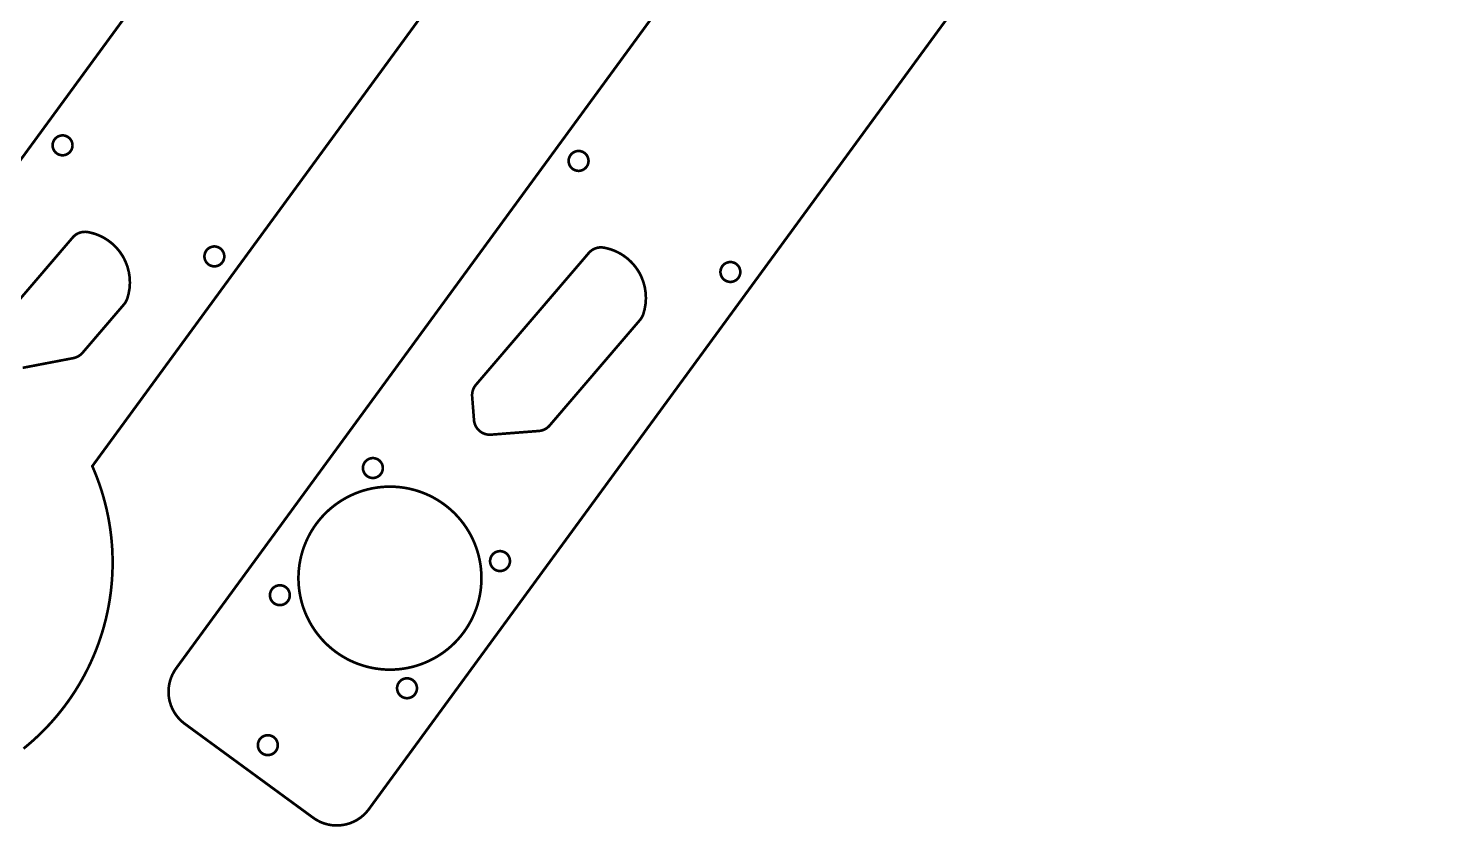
# Model space of a CAD drawing. Extents: x 0 to 578, y 0 to 442.
# Drawn here: x 177.2 to 354.5, y 0 to 100.4 of the extents above; entities that cross this region are included whole.
import ezdxf

# ---------------------------------------------------------------- set-up
doc = ezdxf.new("R2010")
doc.units = 0
doc.layers.get('0').update_dxf_attribs({"linetype": 'CONTINUOUS'})

msp = doc.modelspace()

# ---------------------------------------------------------------- linework, layer by layer
at = {"color": 0, "const_width": 0.3333}
for points in [[(161.028, 63.0382), (328.221, 291.611)], [(416.982, 271.517), (220.003, 2.2221), (220.003, 2.2221), (219.926, 2.1189), (219.679, 1.8247), (219.325, 1.4688), (218.943, 1.1547), (218.536, 0.8832), (218.108, 0.6547), (217.663, 0.4698), (217.203, 0.3291), (216.733, 0.233), (216.256, 0.1822), (215.775, 0.1771), (215.294, 0.2184), (214.818, 0.3065), (214.347, 0.442), (213.888, 0.6254), (213.443, 0.8574), (213.118, 1.0629), (213.015, 1.1383), (196.872, 12.946), (196.772, 13.019), (196.487, 13.2575), (196.139, 13.6029), (195.826, 13.979), (195.553, 14.3829), (195.319, 14.8115), (195.129, 15.2618), (194.983, 15.7308), (194.901, 16.0932), (194.883, 16.2153), (194.864, 16.3375), (194.832, 16.7075), (194.829, 17.1986), (194.874, 17.6856), (194.965, 18.1644), (195.104, 18.6322), (195.288, 19.0853), (195.517, 19.5203), (195.715, 19.8339), (195.789, 19.9335), (393.079, 289.654)], [(352.122, 273.474), (185.242, 45.3267), (185.242, 45.3267), (185.325, 45.1369), (185.567, 44.5628), (185.869, 43.7925), (186.15, 43.0162), (186.408, 42.2346), (186.644, 41.4479), (186.858, 40.6565), (187.05, 39.8611), (187.221, 39.0621), (187.369, 38.2599), (187.494, 37.4549), (187.599, 36.6475), (187.681, 35.8383), (187.742, 35.0279), (187.779, 34.2165), (187.796, 33.4047), (187.79, 32.5928), (187.763, 31.7814), (187.712, 30.9708), (187.64, 30.1618), (187.547, 29.3544), (187.432, 28.5494), (187.294, 27.7471), (187.135, 26.9481), (186.954, 26.1525), (186.751, 25.3613), (186.526, 24.5744), (186.279, 23.7926), (186.011, 23.0164), (185.719, 22.246), (185.408, 21.4819), (185.074, 20.7249), (184.81, 20.1612), (184.718, 19.975), (184.626, 19.7889), (184.342, 19.2353), (183.946, 18.5085), (183.531, 17.7946), (183.099, 17.0942), (182.647, 16.4075), (182.179, 15.7346), (181.693, 15.0761), (181.19, 14.4322), (180.671, 13.803), (180.136, 13.1889), (179.585, 12.5903), (179.017, 12.0073), (178.435, 11.4403), (177.837, 10.8895), (177.226, 10.3553), (176.601, 9.8378)], [(176.515, 57.6924), (182.868, 58.9068), (182.95, 58.9226), (183.193, 58.9981), (183.496, 59.1414), (183.771, 59.3333), (183.956, 59.5064), (184.011, 59.5703), (189.24, 65.6758), (189.281, 65.7231), (189.454, 65.979), (189.587, 66.2578), (189.608, 66.3164), (189.667, 66.4819), (189.804, 66.991), (189.924, 67.6765), (189.968, 68.3671), (189.938, 69.0565), (189.833, 69.7389), (189.657, 70.4078), (189.407, 71.0572), (189.174, 71.53), (189.085, 71.6811), (189.039, 71.7569), (188.897, 71.9797), (188.696, 72.2661), (188.479, 72.5399), (188.25, 72.8004), (188.007, 73.0476), (187.751, 73.2808), (187.485, 73.4996), (187.206, 73.7036), (186.917, 73.8922), (186.618, 74.0653), (186.31, 74.2221), (185.993, 74.3624), (185.668, 74.4856), (185.336, 74.5914), (184.997, 74.6793), (184.739, 74.7339), (184.651, 74.7489), (184.587, 74.7601), (184.392, 74.7767), (184.133, 74.7704), (183.879, 74.7311), (183.633, 74.66), (183.399, 74.5582), (183.178, 74.4268), (182.975, 74.2667), (182.835, 74.1289), (182.792, 74.0792), (175.831, 65.9513)]]:
    msp.add_lwpolyline(points, dxfattribs=at)
at = {"color": 0}
for points in [[(161.028, 63.0382), (328.221, 291.611)], [(416.982, 271.517), (220.003, 2.2221), (220.003, 2.2221), (219.926, 2.1189), (219.679, 1.8247), (219.325, 1.4688), (218.943, 1.1547), (218.536, 0.8832), (218.108, 0.6547), (217.663, 0.4698), (217.203, 0.3291), (216.733, 0.233), (216.256, 0.1822), (215.775, 0.1771), (215.294, 0.2184), (214.818, 0.3065), (214.347, 0.442), (213.888, 0.6254), (213.443, 0.8574), (213.118, 1.0629), (213.015, 1.1383), (196.872, 12.946), (196.772, 13.019), (196.487, 13.2575), (196.139, 13.6029), (195.826, 13.979), (195.553, 14.3829), (195.319, 14.8115), (195.129, 15.2618), (194.983, 15.7308), (194.901, 16.0932), (194.883, 16.2153), (194.864, 16.3375), (194.832, 16.7075), (194.829, 17.1986), (194.874, 17.6856), (194.965, 18.1644), (195.104, 18.6322), (195.288, 19.0853), (195.517, 19.5203), (195.715, 19.8339), (195.789, 19.9335), (393.079, 289.654)], [(352.122, 273.474), (185.242, 45.3267), (185.242, 45.3267), (185.325, 45.1369), (185.567, 44.5628), (185.869, 43.7925), (186.15, 43.0162), (186.408, 42.2346), (186.644, 41.4479), (186.858, 40.6565), (187.05, 39.8611), (187.221, 39.0621), (187.369, 38.2599), (187.494, 37.4549), (187.599, 36.6475), (187.681, 35.8383), (187.742, 35.0279), (187.779, 34.2165), (187.796, 33.4047), (187.79, 32.5928), (187.763, 31.7814), (187.712, 30.9708), (187.64, 30.1618), (187.547, 29.3544), (187.432, 28.5494), (187.294, 27.7471), (187.135, 26.9481), (186.954, 26.1525), (186.751, 25.3613), (186.526, 24.5744), (186.279, 23.7926), (186.011, 23.0164), (185.719, 22.246), (185.408, 21.4819), (185.074, 20.7249), (184.81, 20.1612), (184.718, 19.975), (184.626, 19.7889), (184.342, 19.2353), (183.946, 18.5085), (183.531, 17.7946), (183.099, 17.0942), (182.647, 16.4075), (182.179, 15.7346), (181.693, 15.0761), (181.19, 14.4322), (180.671, 13.803), (180.136, 13.1889), (179.585, 12.5903), (179.017, 12.0073), (178.435, 11.4403), (177.837, 10.8895), (177.226, 10.3553), (176.601, 9.8378)], [(176.515, 57.6924), (182.868, 58.9068), (182.95, 58.9226), (183.193, 58.9981), (183.496, 59.1414), (183.771, 59.3333), (183.956, 59.5064), (184.011, 59.5703), (189.24, 65.6758), (189.281, 65.7231), (189.454, 65.979), (189.587, 66.2578), (189.608, 66.3164), (189.667, 66.4819), (189.804, 66.991), (189.924, 67.6765), (189.968, 68.3671), (189.938, 69.0565), (189.833, 69.7389), (189.657, 70.4078), (189.407, 71.0572), (189.174, 71.53), (189.085, 71.6811), (189.039, 71.7569), (188.897, 71.9797), (188.696, 72.2661), (188.479, 72.5399), (188.25, 72.8004), (188.007, 73.0476), (187.751, 73.2808), (187.485, 73.4996), (187.206, 73.7036), (186.917, 73.8922), (186.618, 74.0653), (186.31, 74.2221), (185.993, 74.3624), (185.668, 74.4856), (185.336, 74.5914), (184.997, 74.6793), (184.739, 74.7339), (184.651, 74.7489), (184.587, 74.7601), (184.392, 74.7767), (184.133, 74.7704), (183.879, 74.7311), (183.633, 74.66), (183.399, 74.5582), (183.178, 74.4268), (182.975, 74.2667), (182.835, 74.1289), (182.792, 74.0792), (175.831, 65.9513)]]:
    msp.add_lwpolyline(points, dxfattribs=at)
at = {"color": 0, "const_width": 0.3333}
for points in [[(182.754, 85.645), (182.754, 85.5821), (182.728, 85.3931), (182.656, 85.1585), (182.54, 84.9461), (182.388, 84.7611), (182.203, 84.6085), (181.99, 84.4933), (181.756, 84.4204), (181.567, 84.395), (181.504, 84.395), (181.44, 84.395), (181.251, 84.4204), (181.017, 84.4933), (180.806, 84.6085), (180.619, 84.7611), (180.467, 84.9461), (180.353, 85.1585), (180.279, 85.3931), (180.254, 85.5821), (180.254, 85.645), (180.254, 85.7081), (180.279, 85.8969), (180.353, 86.1315), (180.467, 86.3439), (180.619, 86.5289), (180.806, 86.6815), (181.017, 86.7968), (181.251, 86.8696), (181.44, 86.895), (181.504, 86.895), (181.567, 86.895), (181.756, 86.8696), (181.99, 86.7968), (182.203, 86.6815), (182.388, 86.5289), (182.54, 86.3439), (182.656, 86.1315), (182.728, 85.8969), (182.754, 85.7081), (182.754, 85.645)], [(247.612, 83.6882), (247.612, 83.6253), (247.588, 83.4363), (247.514, 83.2017), (247.399, 82.9893), (247.246, 82.8043), (247.061, 82.6517), (246.849, 82.5364), (246.614, 82.4636), (246.425, 82.4382), (246.362, 82.4382), (246.3, 82.4382), (246.111, 82.4636), (245.876, 82.5364), (245.664, 82.6517), (245.479, 82.8043), (245.326, 82.9893), (245.211, 83.2017), (245.138, 83.4363), (245.112, 83.6253), (245.112, 83.6882), (245.112, 83.7511), (245.138, 83.9401), (245.211, 84.1747), (245.326, 84.3871), (245.479, 84.5721), (245.664, 84.7247), (245.876, 84.84), (246.111, 84.9128), (246.3, 84.9382), (246.362, 84.9382), (246.425, 84.9382), (246.614, 84.9128), (246.849, 84.84), (247.061, 84.7247), (247.246, 84.5721), (247.399, 84.3871), (247.514, 84.1747), (247.588, 83.9401), (247.612, 83.7511), (247.612, 83.6882)], [(201.835, 71.6883), (201.835, 71.6254), (201.808, 71.4364), (201.736, 71.2018), (201.621, 70.9894), (201.468, 70.8044), (201.283, 70.6518), (201.071, 70.5365), (200.836, 70.4638), (200.647, 70.4383), (200.585, 70.4383), (200.521, 70.4383), (200.332, 70.4638), (200.097, 70.5365), (199.885, 70.6518), (199.7, 70.8044), (199.547, 70.9894), (199.432, 71.2018), (199.36, 71.4364), (199.335, 71.6254), (199.335, 71.6883), (199.335, 71.7512), (199.36, 71.9403), (199.432, 72.1749), (199.547, 72.3872), (199.7, 72.5722), (199.885, 72.7249), (200.097, 72.8401), (200.332, 72.9129), (200.521, 72.9383), (200.585, 72.9383), (200.647, 72.9383), (200.836, 72.9129), (201.071, 72.8401), (201.283, 72.7249), (201.468, 72.5722), (201.621, 72.3872), (201.736, 72.1749), (201.808, 71.9403), (201.835, 71.7512), (201.835, 71.6883)], [(233.463, 55.5547), (233.431, 55.5172), (233.34, 55.3982), (233.236, 55.2318), (233.15, 55.0567), (233.081, 54.8743), (233.028, 54.6861), (232.996, 54.4933), (232.982, 54.2974), (232.983, 54.1487), (232.987, 54.0994), (233.217, 51.1264), (233.221, 51.0771), (233.242, 50.93), (233.286, 50.7386), (233.349, 50.5531), (233.428, 50.375), (233.525, 50.2056), (233.638, 50.046), (233.767, 49.8976), (233.872, 49.7937), (233.91, 49.7615), (233.947, 49.7294), (234.067, 49.6404), (234.233, 49.536), (234.408, 49.4489), (234.59, 49.3793), (234.779, 49.3279), (234.972, 49.295), (235.168, 49.2811), (235.317, 49.2828), (235.365, 49.2865), (241.365, 49.7507), (241.414, 49.7546), (241.561, 49.7758), (241.753, 49.8197), (241.938, 49.8818), (242.117, 49.9615), (242.286, 50.0583), (242.446, 50.1714), (242.593, 50.3001), (242.697, 50.4064), (242.729, 50.4439), (254.099, 63.719), (254.139, 63.7662), (254.313, 64.0221), (254.447, 64.301), (254.467, 64.3596), (254.525, 64.525), (254.662, 65.034), (254.782, 65.7196), (254.826, 66.4103), (254.796, 67.0997), (254.692, 67.7819), (254.515, 68.4508), (254.265, 69.1003), (254.032, 69.5732), (253.943, 69.7242), (253.899, 69.8001), (253.756, 70.0228), (253.554, 70.3093), (253.339, 70.5829), (253.108, 70.8436), (252.865, 71.0908), (252.61, 71.3239), (252.343, 71.5428), (252.065, 71.7467), (251.776, 71.9354), (251.478, 72.1083), (251.169, 72.2651), (250.853, 72.4056), (250.528, 72.5287), (250.194, 72.6346), (249.856, 72.7225), (249.597, 72.7771), (249.511, 72.7921), (249.446, 72.8032), (249.25, 72.8199), (248.992, 72.8135), (248.737, 72.7743), (248.492, 72.7032), (248.257, 72.6014), (248.036, 72.4699), (247.833, 72.3099), (247.693, 72.1721), (247.65, 72.1224), (233.463, 55.5547)], [(266.693, 69.7314), (266.693, 69.6685), (266.668, 69.4796), (266.594, 69.245), (266.479, 69.0326), (266.326, 68.8476), (266.142, 68.695), (265.929, 68.5797), (265.694, 68.5069), (265.506, 68.4814), (265.443, 68.4814), (265.381, 68.4814), (265.192, 68.5069), (264.957, 68.5797), (264.744, 68.695), (264.56, 68.8476), (264.407, 69.0326), (264.292, 69.245), (264.218, 69.4796), (264.193, 69.6685), (264.193, 69.7314), (264.193, 69.7944), (264.218, 69.9833), (264.292, 70.2181), (264.407, 70.4304), (264.56, 70.6153), (264.744, 70.7681), (264.957, 70.8832), (265.192, 70.9561), (265.381, 70.9814), (265.443, 70.9814), (265.506, 70.9814), (265.694, 70.9561), (265.929, 70.8832), (266.142, 70.7681), (266.326, 70.6153), (266.479, 70.4304), (266.594, 70.2181), (266.668, 69.9833), (266.693, 69.7944), (266.693, 69.7314)], [(221.76, 45.0921), (221.76, 45.0292), (221.735, 44.8401), (221.661, 44.6056), (221.546, 44.3932), (221.393, 44.2082), (221.208, 44.0556), (220.996, 43.9403), (220.761, 43.8675), (220.572, 43.8421), (220.51, 43.8421), (220.447, 43.8421), (220.258, 43.8675), (220.024, 43.9403), (219.811, 44.0556), (219.626, 44.2082), (219.474, 44.3932), (219.358, 44.6056), (219.285, 44.8401), (219.26, 45.0292), (219.26, 45.0921), (219.26, 45.155), (219.285, 45.344), (219.358, 45.5786), (219.474, 45.791), (219.626, 45.976), (219.811, 46.1286), (220.024, 46.2439), (220.258, 46.3167), (220.447, 46.3421), (220.51, 46.3421), (220.572, 46.3421), (220.761, 46.3167), (220.996, 46.2439), (221.208, 46.1286), (221.393, 45.976), (221.546, 45.791), (221.661, 45.5786), (221.735, 45.344), (221.76, 45.155), (221.76, 45.0921)], [(234.154, 31.256), (234.154, 31.1133), (234.14, 30.6857), (234.099, 30.1193), (234.029, 29.5578), (233.932, 29.0019), (233.808, 28.4528), (233.658, 27.9114), (233.482, 27.3785), (233.279, 26.8551), (233.053, 26.3422), (232.8, 25.8407), (232.524, 25.3515), (232.222, 24.8757), (231.899, 24.4142), (231.55, 23.9678), (231.179, 23.5375), (230.888, 23.225), (230.786, 23.1242), (230.686, 23.0233), (230.374, 22.731), (229.943, 22.3603), (229.497, 22.0125), (229.035, 21.6881), (228.56, 21.3874), (228.069, 21.1107), (227.568, 20.8586), (227.056, 20.6312), (226.532, 20.4293), (226, 20.2531), (225.458, 20.1028), (224.908, 19.9789), (224.353, 19.8819), (223.792, 19.8122), (223.225, 19.7701), (222.797, 19.756), (222.654, 19.756), (222.513, 19.756), (222.085, 19.7701), (221.518, 19.8122), (220.957, 19.8819), (220.401, 19.9789), (219.851, 20.1028), (219.31, 20.2531), (218.778, 20.4293), (218.254, 20.6312), (217.742, 20.8586), (217.239, 21.1107), (216.75, 21.3874), (216.275, 21.6881), (215.813, 22.0125), (215.367, 22.3603), (214.936, 22.731), (214.624, 23.0233), (214.524, 23.1242), (214.422, 23.225), (214.129, 23.5375), (213.76, 23.9678), (213.411, 24.4142), (213.087, 24.8757), (212.786, 25.3515), (212.51, 25.8407), (212.257, 26.3422), (212.031, 26.8551), (211.828, 27.3785), (211.651, 27.9114), (211.501, 28.4528), (211.378, 29.0019), (211.281, 29.5578), (211.211, 30.1193), (211.169, 30.6857), (211.154, 31.1133), (211.154, 31.256), (211.154, 31.3985), (211.169, 31.8261), (211.211, 32.3926), (211.281, 32.9542), (211.378, 33.51), (211.501, 34.059), (211.651, 34.6006), (211.828, 35.1335), (212.031, 35.6568), (212.257, 36.1697), (212.51, 36.6713), (212.786, 37.1604), (213.087, 37.6361), (213.411, 38.0978), (213.76, 38.5442), (214.129, 38.9744), (214.422, 39.2869), (214.524, 39.3876), (214.624, 39.4885), (214.936, 39.781), (215.367, 40.1517), (215.813, 40.4994), (216.275, 40.8239), (216.75, 41.1246), (217.239, 41.4012), (217.742, 41.6533), (218.254, 41.8806), (218.778, 42.0826), (219.31, 42.2589), (219.851, 42.4092), (220.401, 42.5331), (220.957, 42.63), (221.518, 42.6997), (222.085, 42.7418), (222.513, 42.756), (222.654, 42.756), (222.797, 42.756), (223.225, 42.7418), (223.792, 42.6997), (224.353, 42.63), (224.908, 42.5331), (225.458, 42.4092), (226, 42.2589), (226.532, 42.0826), (227.056, 41.8806), (227.568, 41.6533), (228.069, 41.4012), (228.56, 41.1246), (229.035, 40.8239), (229.497, 40.4994), (229.943, 40.1517), (230.374, 39.781), (230.686, 39.4885), (230.786, 39.3876), (230.888, 39.2869), (231.179, 38.9744), (231.55, 38.5442), (231.899, 38.0978), (232.222, 37.6361), (232.524, 37.1604), (232.8, 36.6713), (233.053, 36.1697), (233.279, 35.6568), (233.482, 35.1335), (233.658, 34.6006), (233.808, 34.059), (233.932, 33.51), (234.029, 32.9542), (234.099, 32.3926), (234.14, 31.8261), (234.154, 31.3985), (234.154, 31.256)], [(237.74, 33.4008), (237.74, 33.3379), (237.714, 33.1489), (237.642, 32.9143), (237.526, 32.7019), (237.374, 32.5169), (237.189, 32.3643), (236.976, 32.249), (236.742, 32.1762), (236.553, 32.1508), (236.49, 32.1508), (236.426, 32.1508), (236.237, 32.1762), (236.003, 32.249), (235.79, 32.3643), (235.606, 32.5169), (235.453, 32.7019), (235.338, 32.9143), (235.265, 33.1489), (235.24, 33.3379), (235.24, 33.4008), (235.24, 33.4637), (235.265, 33.6528), (235.338, 33.8874), (235.453, 34.0997), (235.606, 34.2847), (235.79, 34.4374), (236.003, 34.5526), (236.237, 34.6254), (236.426, 34.6508), (236.49, 34.6508), (236.553, 34.6508), (236.742, 34.6254), (236.976, 34.5526), (237.189, 34.4374), (237.374, 34.2847), (237.526, 34.0997), (237.642, 33.8874), (237.714, 33.6528), (237.74, 33.4637), (237.74, 33.4008)], [(210.069, 29.111), (210.069, 29.0481), (210.044, 28.8592), (209.972, 28.6244), (209.857, 28.4121), (209.704, 28.2272), (209.519, 28.0744), (209.307, 27.9593), (209.072, 27.8864), (208.883, 27.861), (208.819, 27.861), (208.757, 27.861), (208.568, 27.8864), (208.333, 27.9593), (208.121, 28.0744), (207.936, 28.2272), (207.783, 28.4121), (207.668, 28.6244), (207.596, 28.8592), (207.569, 29.0481), (207.569, 29.111), (207.569, 29.174), (207.596, 29.3629), (207.668, 29.5975), (207.783, 29.8099), (207.936, 29.9949), (208.121, 30.1475), (208.333, 30.2628), (208.568, 30.3356), (208.757, 30.361), (208.819, 30.361), (208.883, 30.361), (209.072, 30.3356), (209.307, 30.2628), (209.519, 30.1475), (209.704, 29.9949), (209.857, 29.8099), (209.972, 29.5975), (210.044, 29.3629), (210.069, 29.174), (210.069, 29.111)], [(226.05, 17.4197), (226.05, 17.3568), (226.025, 17.1679), (225.951, 16.9333), (225.836, 16.721), (225.683, 16.536), (225.499, 16.3833), (225.286, 16.2681), (225.051, 16.1951), (224.862, 16.1697), (224.8, 16.1697), (224.737, 16.1697), (224.549, 16.1951), (224.314, 16.2681), (224.101, 16.3833), (223.917, 16.536), (223.764, 16.721), (223.649, 16.9333), (223.575, 17.1679), (223.55, 17.3568), (223.55, 17.4197), (223.55, 17.4828), (223.575, 17.6717), (223.649, 17.9064), (223.764, 18.1188), (223.917, 18.3036), (224.101, 18.4564), (224.314, 18.5715), (224.549, 18.6443), (224.737, 18.6697), (224.8, 18.6697), (224.862, 18.6697), (225.051, 18.6443), (225.286, 18.5715), (225.499, 18.4564), (225.683, 18.3036), (225.836, 18.1188), (225.951, 17.9064), (226.025, 17.6717), (226.05, 17.4828), (226.05, 17.4197)], [(208.554, 10.2707), (208.554, 10.2077), (208.529, 10.0188), (208.457, 9.7841), (208.342, 9.5718), (208.189, 9.3868), (208.004, 9.2341), (207.792, 9.1189), (207.557, 9.0461), (207.368, 9.0207), (207.304, 9.0207), (207.242, 9.0207), (207.053, 9.0461), (206.818, 9.1189), (206.606, 9.2341), (206.421, 9.3868), (206.268, 9.5718), (206.153, 9.7841), (206.081, 10.0188), (206.054, 10.2077), (206.054, 10.2707), (206.054, 10.3337), (206.081, 10.5226), (206.153, 10.7573), (206.268, 10.9696), (206.421, 11.1546), (206.606, 11.3072), (206.818, 11.4225), (207.053, 11.4953), (207.242, 11.5207), (207.304, 11.5207), (207.368, 11.5207), (207.557, 11.4953), (207.792, 11.4225), (208.004, 11.3072), (208.189, 11.1546), (208.342, 10.9696), (208.457, 10.7573), (208.529, 10.5226), (208.554, 10.3337), (208.554, 10.2707)]]:
    msp.add_lwpolyline(points, close=True, dxfattribs=at)
at = {"color": 0}
for points in [[(182.754, 85.645), (182.754, 85.5821), (182.728, 85.3931), (182.656, 85.1585), (182.54, 84.9461), (182.388, 84.7611), (182.203, 84.6085), (181.99, 84.4933), (181.756, 84.4204), (181.567, 84.395), (181.504, 84.395), (181.44, 84.395), (181.251, 84.4204), (181.017, 84.4933), (180.806, 84.6085), (180.619, 84.7611), (180.467, 84.9461), (180.353, 85.1585), (180.279, 85.3931), (180.254, 85.5821), (180.254, 85.645), (180.254, 85.7081), (180.279, 85.8969), (180.353, 86.1315), (180.467, 86.3439), (180.619, 86.5289), (180.806, 86.6815), (181.017, 86.7968), (181.251, 86.8696), (181.44, 86.895), (181.504, 86.895), (181.567, 86.895), (181.756, 86.8696), (181.99, 86.7968), (182.203, 86.6815), (182.388, 86.5289), (182.54, 86.3439), (182.656, 86.1315), (182.728, 85.8969), (182.754, 85.7081), (182.754, 85.645)], [(247.612, 83.6882), (247.612, 83.6253), (247.588, 83.4363), (247.514, 83.2017), (247.399, 82.9893), (247.246, 82.8043), (247.061, 82.6517), (246.849, 82.5364), (246.614, 82.4636), (246.425, 82.4382), (246.362, 82.4382), (246.3, 82.4382), (246.111, 82.4636), (245.876, 82.5364), (245.664, 82.6517), (245.479, 82.8043), (245.326, 82.9893), (245.211, 83.2017), (245.138, 83.4363), (245.112, 83.6253), (245.112, 83.6882), (245.112, 83.7511), (245.138, 83.9401), (245.211, 84.1747), (245.326, 84.3871), (245.479, 84.5721), (245.664, 84.7247), (245.876, 84.84), (246.111, 84.9128), (246.3, 84.9382), (246.362, 84.9382), (246.425, 84.9382), (246.614, 84.9128), (246.849, 84.84), (247.061, 84.7247), (247.246, 84.5721), (247.399, 84.3871), (247.514, 84.1747), (247.588, 83.9401), (247.612, 83.7511), (247.612, 83.6882)], [(201.835, 71.6883), (201.835, 71.6254), (201.808, 71.4364), (201.736, 71.2018), (201.621, 70.9894), (201.468, 70.8044), (201.283, 70.6518), (201.071, 70.5365), (200.836, 70.4638), (200.647, 70.4383), (200.585, 70.4383), (200.521, 70.4383), (200.332, 70.4638), (200.097, 70.5365), (199.885, 70.6518), (199.7, 70.8044), (199.547, 70.9894), (199.432, 71.2018), (199.36, 71.4364), (199.335, 71.6254), (199.335, 71.6883), (199.335, 71.7512), (199.36, 71.9403), (199.432, 72.1749), (199.547, 72.3872), (199.7, 72.5722), (199.885, 72.7249), (200.097, 72.8401), (200.332, 72.9129), (200.521, 72.9383), (200.585, 72.9383), (200.647, 72.9383), (200.836, 72.9129), (201.071, 72.8401), (201.283, 72.7249), (201.468, 72.5722), (201.621, 72.3872), (201.736, 72.1749), (201.808, 71.9403), (201.835, 71.7512), (201.835, 71.6883)], [(233.463, 55.5547), (233.431, 55.5172), (233.34, 55.3982), (233.236, 55.2318), (233.15, 55.0567), (233.081, 54.8743), (233.028, 54.6861), (232.996, 54.4933), (232.982, 54.2974), (232.983, 54.1487), (232.987, 54.0994), (233.217, 51.1264), (233.221, 51.0771), (233.242, 50.93), (233.286, 50.7386), (233.349, 50.5531), (233.428, 50.375), (233.525, 50.2056), (233.638, 50.046), (233.767, 49.8976), (233.872, 49.7937), (233.91, 49.7615), (233.947, 49.7294), (234.067, 49.6404), (234.233, 49.536), (234.408, 49.4489), (234.59, 49.3793), (234.779, 49.3279), (234.972, 49.295), (235.168, 49.2811), (235.317, 49.2828), (235.365, 49.2865), (241.365, 49.7507), (241.414, 49.7546), (241.561, 49.7758), (241.753, 49.8197), (241.938, 49.8818), (242.117, 49.9615), (242.286, 50.0583), (242.446, 50.1714), (242.593, 50.3001), (242.697, 50.4064), (242.729, 50.4439), (254.099, 63.719), (254.139, 63.7662), (254.313, 64.0221), (254.447, 64.301), (254.467, 64.3596), (254.525, 64.525), (254.662, 65.034), (254.782, 65.7196), (254.826, 66.4103), (254.796, 67.0997), (254.692, 67.7819), (254.515, 68.4508), (254.265, 69.1003), (254.032, 69.5732), (253.943, 69.7242), (253.899, 69.8001), (253.756, 70.0228), (253.554, 70.3093), (253.339, 70.5829), (253.108, 70.8436), (252.865, 71.0908), (252.61, 71.3239), (252.343, 71.5428), (252.065, 71.7467), (251.776, 71.9354), (251.478, 72.1083), (251.169, 72.2651), (250.853, 72.4056), (250.528, 72.5287), (250.194, 72.6346), (249.856, 72.7225), (249.597, 72.7771), (249.511, 72.7921), (249.446, 72.8032), (249.25, 72.8199), (248.992, 72.8135), (248.737, 72.7743), (248.492, 72.7032), (248.257, 72.6014), (248.036, 72.4699), (247.833, 72.3099), (247.693, 72.1721), (247.65, 72.1224), (233.463, 55.5547)], [(266.693, 69.7314), (266.693, 69.6685), (266.668, 69.4796), (266.594, 69.245), (266.479, 69.0326), (266.326, 68.8476), (266.142, 68.695), (265.929, 68.5797), (265.694, 68.5069), (265.506, 68.4814), (265.443, 68.4814), (265.381, 68.4814), (265.192, 68.5069), (264.957, 68.5797), (264.744, 68.695), (264.56, 68.8476), (264.407, 69.0326), (264.292, 69.245), (264.218, 69.4796), (264.193, 69.6685), (264.193, 69.7314), (264.193, 69.7944), (264.218, 69.9833), (264.292, 70.2181), (264.407, 70.4304), (264.56, 70.6153), (264.744, 70.7681), (264.957, 70.8832), (265.192, 70.9561), (265.381, 70.9814), (265.443, 70.9814), (265.506, 70.9814), (265.694, 70.9561), (265.929, 70.8832), (266.142, 70.7681), (266.326, 70.6153), (266.479, 70.4304), (266.594, 70.2181), (266.668, 69.9833), (266.693, 69.7944), (266.693, 69.7314)], [(221.76, 45.0921), (221.76, 45.0292), (221.735, 44.8401), (221.661, 44.6056), (221.546, 44.3932), (221.393, 44.2082), (221.208, 44.0556), (220.996, 43.9403), (220.761, 43.8675), (220.572, 43.8421), (220.51, 43.8421), (220.447, 43.8421), (220.258, 43.8675), (220.024, 43.9403), (219.811, 44.0556), (219.626, 44.2082), (219.474, 44.3932), (219.358, 44.6056), (219.285, 44.8401), (219.26, 45.0292), (219.26, 45.0921), (219.26, 45.155), (219.285, 45.344), (219.358, 45.5786), (219.474, 45.791), (219.626, 45.976), (219.811, 46.1286), (220.024, 46.2439), (220.258, 46.3167), (220.447, 46.3421), (220.51, 46.3421), (220.572, 46.3421), (220.761, 46.3167), (220.996, 46.2439), (221.208, 46.1286), (221.393, 45.976), (221.546, 45.791), (221.661, 45.5786), (221.735, 45.344), (221.76, 45.155), (221.76, 45.0921)], [(234.154, 31.256), (234.154, 31.1133), (234.14, 30.6857), (234.099, 30.1193), (234.029, 29.5578), (233.932, 29.0019), (233.808, 28.4528), (233.658, 27.9114), (233.482, 27.3785), (233.279, 26.8551), (233.053, 26.3422), (232.8, 25.8407), (232.524, 25.3515), (232.222, 24.8757), (231.899, 24.4142), (231.55, 23.9678), (231.179, 23.5375), (230.888, 23.225), (230.786, 23.1242), (230.686, 23.0233), (230.374, 22.731), (229.943, 22.3603), (229.497, 22.0125), (229.035, 21.6881), (228.56, 21.3874), (228.069, 21.1107), (227.568, 20.8586), (227.056, 20.6312), (226.532, 20.4293), (226, 20.2531), (225.458, 20.1028), (224.908, 19.9789), (224.353, 19.8819), (223.792, 19.8122), (223.225, 19.7701), (222.797, 19.756), (222.654, 19.756), (222.513, 19.756), (222.085, 19.7701), (221.518, 19.8122), (220.957, 19.8819), (220.401, 19.9789), (219.851, 20.1028), (219.31, 20.2531), (218.778, 20.4293), (218.254, 20.6312), (217.742, 20.8586), (217.239, 21.1107), (216.75, 21.3874), (216.275, 21.6881), (215.813, 22.0125), (215.367, 22.3603), (214.936, 22.731), (214.624, 23.0233), (214.524, 23.1242), (214.422, 23.225), (214.129, 23.5375), (213.76, 23.9678), (213.411, 24.4142), (213.087, 24.8757), (212.786, 25.3515), (212.51, 25.8407), (212.257, 26.3422), (212.031, 26.8551), (211.828, 27.3785), (211.651, 27.9114), (211.501, 28.4528), (211.378, 29.0019), (211.281, 29.5578), (211.211, 30.1193), (211.169, 30.6857), (211.154, 31.1133), (211.154, 31.256), (211.154, 31.3985), (211.169, 31.8261), (211.211, 32.3926), (211.281, 32.9542), (211.378, 33.51), (211.501, 34.059), (211.651, 34.6006), (211.828, 35.1335), (212.031, 35.6568), (212.257, 36.1697), (212.51, 36.6713), (212.786, 37.1604), (213.087, 37.6361), (213.411, 38.0978), (213.76, 38.5442), (214.129, 38.9744), (214.422, 39.2869), (214.524, 39.3876), (214.624, 39.4885), (214.936, 39.781), (215.367, 40.1517), (215.813, 40.4994), (216.275, 40.8239), (216.75, 41.1246), (217.239, 41.4012), (217.742, 41.6533), (218.254, 41.8806), (218.778, 42.0826), (219.31, 42.2589), (219.851, 42.4092), (220.401, 42.5331), (220.957, 42.63), (221.518, 42.6997), (222.085, 42.7418), (222.513, 42.756), (222.654, 42.756), (222.797, 42.756), (223.225, 42.7418), (223.792, 42.6997), (224.353, 42.63), (224.908, 42.5331), (225.458, 42.4092), (226, 42.2589), (226.532, 42.0826), (227.056, 41.8806), (227.568, 41.6533), (228.069, 41.4012), (228.56, 41.1246), (229.035, 40.8239), (229.497, 40.4994), (229.943, 40.1517), (230.374, 39.781), (230.686, 39.4885), (230.786, 39.3876), (230.888, 39.2869), (231.179, 38.9744), (231.55, 38.5442), (231.899, 38.0978), (232.222, 37.6361), (232.524, 37.1604), (232.8, 36.6713), (233.053, 36.1697), (233.279, 35.6568), (233.482, 35.1335), (233.658, 34.6006), (233.808, 34.059), (233.932, 33.51), (234.029, 32.9542), (234.099, 32.3926), (234.14, 31.8261), (234.154, 31.3985), (234.154, 31.256)], [(237.74, 33.4008), (237.74, 33.3379), (237.714, 33.1489), (237.642, 32.9143), (237.526, 32.7019), (237.374, 32.5169), (237.189, 32.3643), (236.976, 32.249), (236.742, 32.1762), (236.553, 32.1508), (236.49, 32.1508), (236.426, 32.1508), (236.237, 32.1762), (236.003, 32.249), (235.79, 32.3643), (235.606, 32.5169), (235.453, 32.7019), (235.338, 32.9143), (235.265, 33.1489), (235.24, 33.3379), (235.24, 33.4008), (235.24, 33.4637), (235.265, 33.6528), (235.338, 33.8874), (235.453, 34.0997), (235.606, 34.2847), (235.79, 34.4374), (236.003, 34.5526), (236.237, 34.6254), (236.426, 34.6508), (236.49, 34.6508), (236.553, 34.6508), (236.742, 34.6254), (236.976, 34.5526), (237.189, 34.4374), (237.374, 34.2847), (237.526, 34.0997), (237.642, 33.8874), (237.714, 33.6528), (237.74, 33.4637), (237.74, 33.4008)], [(210.069, 29.111), (210.069, 29.0481), (210.044, 28.8592), (209.972, 28.6244), (209.857, 28.4121), (209.704, 28.2272), (209.519, 28.0744), (209.307, 27.9593), (209.072, 27.8864), (208.883, 27.861), (208.819, 27.861), (208.757, 27.861), (208.568, 27.8864), (208.333, 27.9593), (208.121, 28.0744), (207.936, 28.2272), (207.783, 28.4121), (207.668, 28.6244), (207.596, 28.8592), (207.569, 29.0481), (207.569, 29.111), (207.569, 29.174), (207.596, 29.3629), (207.668, 29.5975), (207.783, 29.8099), (207.936, 29.9949), (208.121, 30.1475), (208.333, 30.2628), (208.568, 30.3356), (208.757, 30.361), (208.819, 30.361), (208.883, 30.361), (209.072, 30.3356), (209.307, 30.2628), (209.519, 30.1475), (209.704, 29.9949), (209.857, 29.8099), (209.972, 29.5975), (210.044, 29.3629), (210.069, 29.174), (210.069, 29.111)], [(226.05, 17.4197), (226.05, 17.3568), (226.025, 17.1679), (225.951, 16.9333), (225.836, 16.721), (225.683, 16.536), (225.499, 16.3833), (225.286, 16.2681), (225.051, 16.1951), (224.862, 16.1697), (224.8, 16.1697), (224.737, 16.1697), (224.549, 16.1951), (224.314, 16.2681), (224.101, 16.3833), (223.917, 16.536), (223.764, 16.721), (223.649, 16.9333), (223.575, 17.1679), (223.55, 17.3568), (223.55, 17.4197), (223.55, 17.4828), (223.575, 17.6717), (223.649, 17.9064), (223.764, 18.1188), (223.917, 18.3036), (224.101, 18.4564), (224.314, 18.5715), (224.549, 18.6443), (224.737, 18.6697), (224.8, 18.6697), (224.862, 18.6697), (225.051, 18.6443), (225.286, 18.5715), (225.499, 18.4564), (225.683, 18.3036), (225.836, 18.1188), (225.951, 17.9064), (226.025, 17.6717), (226.05, 17.4828), (226.05, 17.4197)], [(208.554, 10.2707), (208.554, 10.2077), (208.529, 10.0188), (208.457, 9.7841), (208.342, 9.5718), (208.189, 9.3868), (208.004, 9.2341), (207.792, 9.1189), (207.557, 9.0461), (207.368, 9.0207), (207.304, 9.0207), (207.242, 9.0207), (207.053, 9.0461), (206.818, 9.1189), (206.606, 9.2341), (206.421, 9.3868), (206.268, 9.5718), (206.153, 9.7841), (206.081, 10.0188), (206.054, 10.2077), (206.054, 10.2707), (206.054, 10.3337), (206.081, 10.5226), (206.153, 10.7573), (206.268, 10.9696), (206.421, 11.1546), (206.606, 11.3072), (206.818, 11.4225), (207.053, 11.4953), (207.242, 11.5207), (207.304, 11.5207), (207.368, 11.5207), (207.557, 11.4953), (207.792, 11.4225), (208.004, 11.3072), (208.189, 11.1546), (208.342, 10.9696), (208.457, 10.7573), (208.529, 10.5226), (208.554, 10.3337), (208.554, 10.2707)]]:
    msp.add_lwpolyline(points, close=True, dxfattribs=at)

doc.saveas('drawing.dxf')
